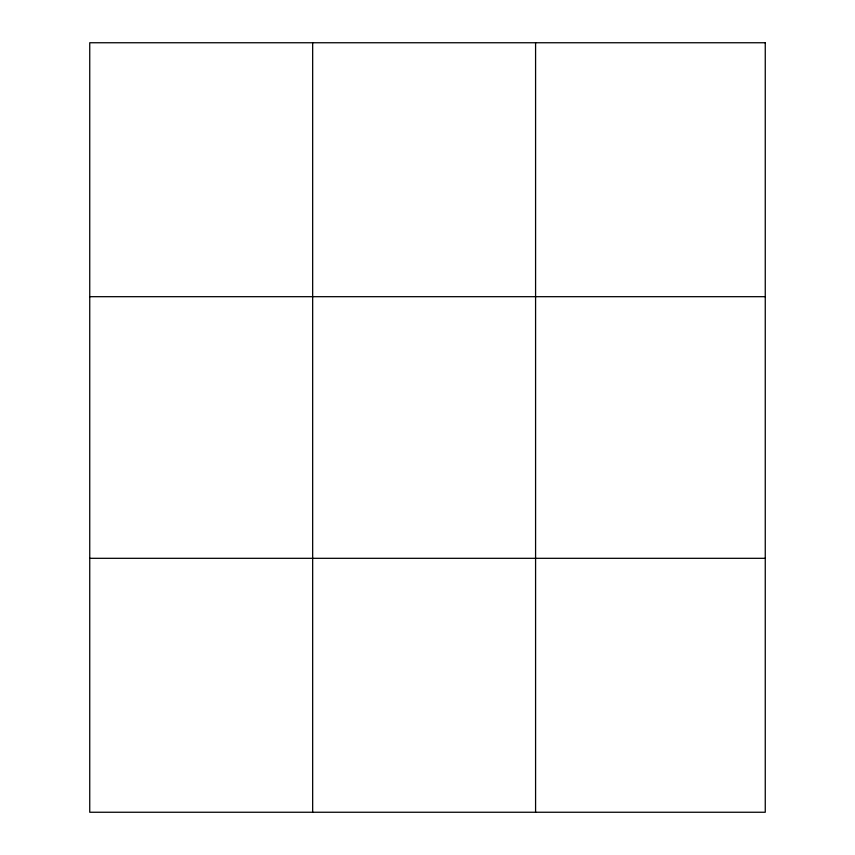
<?xml version="1.0" encoding="UTF-8"?>
<svg xmlns="http://www.w3.org/2000/svg" width="855" height="855" viewBox="0 0 855 855"><rect width="100%" height="100%" fill="white"/><g stroke="black" fill="none" stroke-linecap="round" stroke-linejoin="round"><path stroke-width="1.28" d="M312.663 812.25L312.663 42.75M535.583 812.25L535.583 42.75M89.743 296.685L765.257 296.685M89.743 558.315L765.257 558.315M765.257 42.75L765.257 812.25L89.743 812.25L89.743 42.75L765.257 42.75"/></g></svg>
